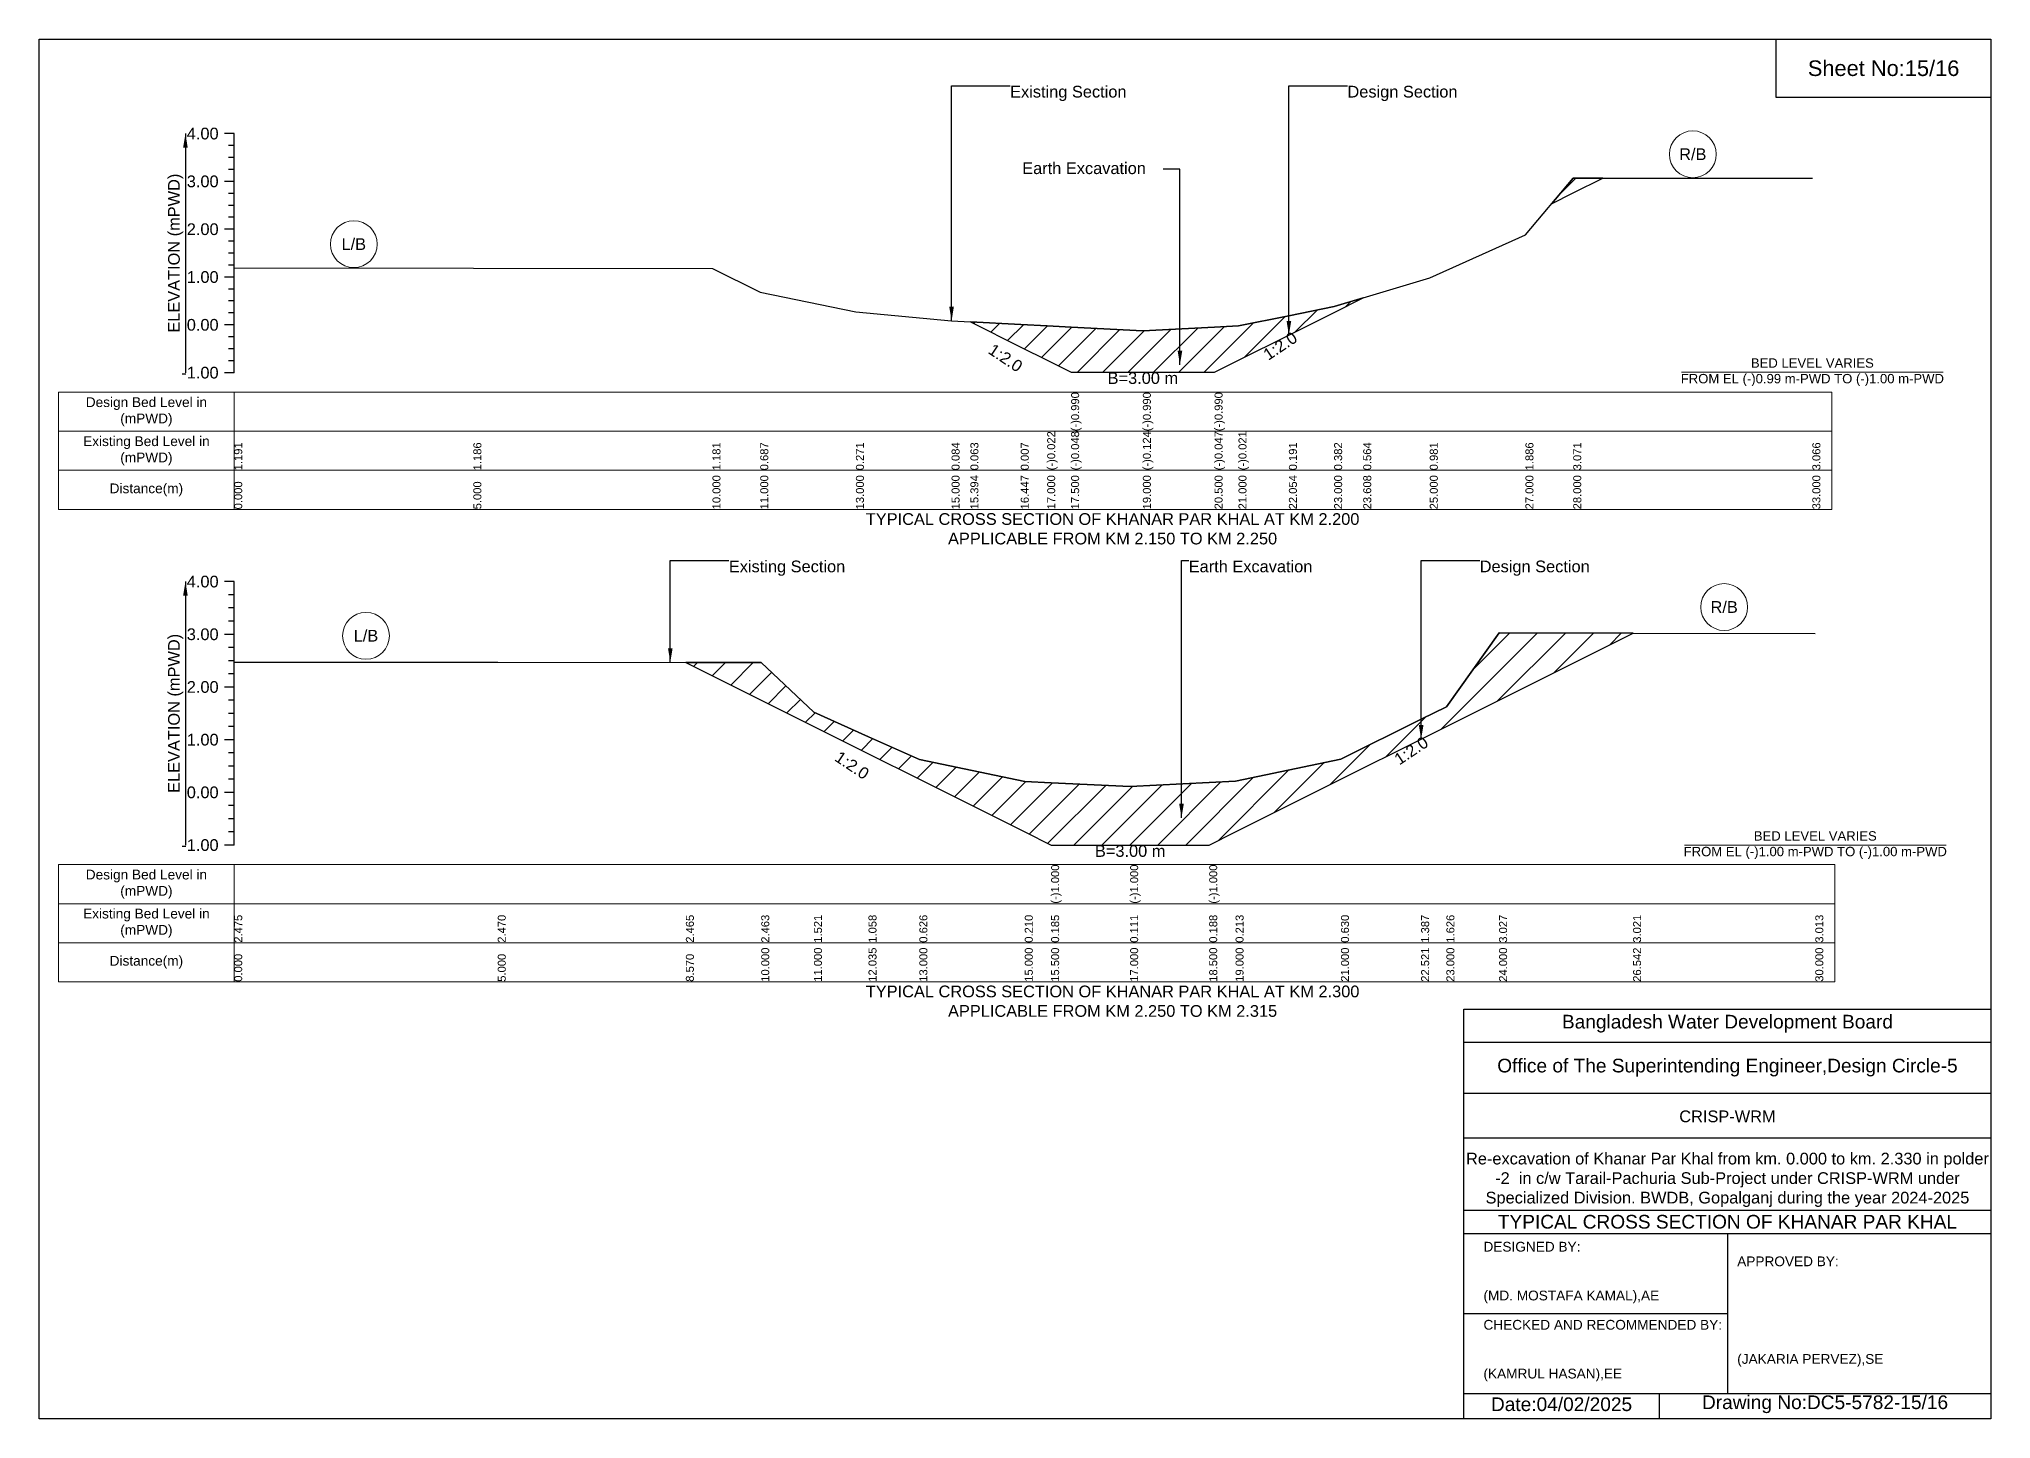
# Model space of a CAD drawing. Header units: inches. Extents: x 91000 to 268000, y -5656 to 7228.
# Drawn here: x 240000 to 248000, y -5656 to 0 of the extents above; entities that cross this region are included whole.
import ezdxf

# ---------------------------------------------------------------- set-up
doc = ezdxf.new("R2010")
doc.units = ezdxf.units.IN
doc.header["$LTSCALE"] = 7
doc.header["$MEASUREMENT"] = 0
for name, color, linetype, lineweight in [('Cross section Data Border', 7, 'Continuous', 9), ('Cross Section Labels', 7, 'Continuous', 9), ('Existing_Bed_Level for Xsection', 7, 'Continuous', 25)]:
    doc.layers.add(name, color=color, linetype=linetype, lineweight=lineweight)
doc.styles.get("Standard").update_dxf_attribs({"font": 'arial.ttf'})
doc.dimstyles.get("Standard").update_dxf_attribs({"dimtxt": 0.18, "dimasz": 0.18, "dimexe": 0.18, "dimexo": 0.0625, "dimgap": 0.09, "dimtad": 0, "dimtih": 1, "dimtoh": 1, "dimdec": 4, "dimzin": 0, "dimdsep": 46, "dimtxsty": 'Standard', "dimcen": 0.09, "dimadec": 0, "dimazin": 0, "dimtfac": 1, "dimtdec": 4, "dimtofl": 0, "dimtmove": 0, "dimatfit": 3, "dimfxl": 1, "dimtolj": 1, "dimtzin": 0, "dimarcsym": 0})

msp = doc.modelspace()

# ---------------------------------------------------------------- hatches: boundary and pattern name
at = {"layer": 'Existing_Bed_Level for Xsection'}
h = msp.add_hatch(dxfattribs=at)
h.set_pattern_fill('ANSI31', color=256, scale=588, style=0)
h.paths.add_polyline_path([(246199, -675.2), (246288, -630.7), (246409.7, -569.9), (246288, -569.8)])
h = msp.add_hatch(dxfattribs=at)
h.set_pattern_fill('ANSI31', color=256, scale=588, style=0)
h.paths.add_polyline_path([(243817.2, -1159.3), (244023.6, -1262.5), (244132, -1316.7), (244230, -1365.7), (244524, -1365.7), (244818, -1365.7), (244916, -1316.7), (245122.6, -1213.4), (245308, -1120.7), (245427.3, -1061.1), (245308, -1096.8), (245122.6, -1134.2), (244916, -1175.8), (244818, -1180.9), (244524, -1196), (244230, -1181), (244132, -1176), (244023.6, -1170.3)])
h = msp.add_hatch(dxfattribs=at)
h.set_pattern_fill('ANSI31', color=256, scale=648, style=0)
h.paths.add_polyline_path([(242651.1, -2555.5), (242960, -2710), (243176, -2818), (243399.6, -2929.8), (243608, -3034), (244040, -3250), (244148, -3304), (244472, -3304), (244796, -3304), (244904, -3250), (245336, -3034), (245664.6, -2869.7), (245768, -2818), (245984, -2710), (246533.1, -2435.4), (245984, -2434.1), (245768, -2736.8), (245664.6, -2788.3), (245336, -2951.9), (244904, -3042), (244796, -3047.5), (244472, -3064), (244148, -3048), (244040, -3042.6), (243608, -2952.8), (243399.6, -2859.5), (243176, -2759.4), (242960, -2556)])

# ---------------------------------------------------------------- linework, layer by layer
for points in [[(240000, 0), (248000, 0), (248000, -5656), (240000, -5656)], [(247120, 0), (248000, 0), (248000, -240), (247120, -240)]]:
    msp.add_lwpolyline(points, close=True)
for points in [[(245840, -5656), (245840, -3976), (248000, -3976)], [(245840, -4112), (248000, -4112)], [(245840, -4320), (248000, -4320)], [(245840, -4504), (248000, -4504)], [(245840, -4800), (248000, -4800)], [(245840, -4896), (248000, -4896)], [(246920, -4896), (246920, -5552)], [(245840, -5224), (246920, -5224)], [(245840, -5552), (248000, -5552)], [(246640, -5552), (246640, -5656)]]:
    msp.add_lwpolyline(points)
at = {"layer": 'Cross section Data Border'}
for points in [[(240080, -1447.7), (247348, -1447.7), (247348, -1927.7), (240080, -1927.7)], [(240080, -3384), (247360, -3384), (247360, -3864), (240080, -3864)]]:
    msp.add_lwpolyline(points, close=True, dxfattribs=at)
for points in [[(240800, -1447.7), (240800, -1927.7)], [(240080, -1607.7), (247348, -1607.7)], [(240080, -1767.7), (247348, -1767.7)], [(240800, -3384), (240800, -3864)], [(240080, -3544), (247360, -3544)], [(240080, -3704), (247360, -3704)]]:
    msp.add_lwpolyline(points, dxfattribs=at)
at = {"layer": 'Cross Section Labels'}
for points in [[(246732.2, -1365.7), (247803.8, -1365.7)], [(246744.2, -3304), (247815.8, -3304)]]:
    msp.add_lwpolyline(points, dxfattribs=at)
for centre in [(246778, -472.3), (241290, -840.8), (246906.6, -2328.3), (241340, -2445.9)]:
    msp.add_circle(centre, 96, dxfattribs=at)
at = {"layer": 'Existing_Bed_Level for Xsection'}
for points in [[(240800, -387.7), (240760, -387.7)], [(240800, -1367.7), (240800, -1171.7), (240800, -975.7), (240800, -779.7), (240800, -583.7), (240800, -387.7)], [(240800, -436.7), (240776, -436.7)], [(240800, -485.7), (240776, -485.7)], [(240800, -534.7), (240776, -534.7)], [(240800, -583.7), (240760, -583.7)], [(240800, -632.7), (240776, -632.7)], [(240800, -938.3), (241780, -939.2), (242760, -940.2), (242956, -1037), (243348, -1118.6), (243740, -1155.2), (243817.2, -1159.3), (244023.6, -1170.3), (244132, -1176), (244230, -1181), (244230, -1181), (244524, -1196), (244524, -1196), (244818, -1180.9), (244818, -1180.9), (244916, -1175.8), (245122.6, -1134.2), (245308, -1096.8), (245427.3, -1061.1), (245700, -979.4), (246092, -802), (246288, -569.8), (247268, -570.8)], [(240800, -681.7), (240776, -681.7)], [(240800, -779.7), (240760, -779.7)], [(240800, -730.7), (240776, -730.7)], [(240800, -828.7), (240776, -828.7)], [(240800, -877.7), (240776, -877.7)], [(240800, -926.7), (240776, -926.7)], [(240800, -975.7), (240760, -975.7)], [(240800, -1024.7), (240776, -1024.7)], [(240800, -1073.7), (240776, -1073.7)], [(240800, -1171.7), (240760, -1171.7)], [(240800, -1122.7), (240776, -1122.7)], [(240800, -1220.7), (240776, -1220.7)], [(240800, -1269.7), (240776, -1269.7)], [(240800, -1318.7), (240776, -1318.7)], [(240800, -1367.7), (240760, -1367.7)], [(240800, -2224), (240760, -2224)], [(240800, -3304), (240800, -3088), (240800, -2872), (240800, -2656), (240800, -2440), (240800, -2224)], [(240800, -2278), (240776, -2278)], [(240800, -2332), (240776, -2332)], [(240800, -2386), (240776, -2386)], [(240800, -2440), (240760, -2440)], [(240800, -2553.4), (241880, -2554.5), (242651.1, -2555.5), (242960, -2556), (243176, -2759.4), (243399.6, -2859.5), (243608, -2952.8), (244040, -3042.6), (244148, -3048), (244148, -3048), (244472, -3064), (244472, -3064), (244796, -3047.5), (244796, -3047.5), (244904, -3042), (245336, -2951.9), (245664.6, -2788.3), (245768, -2736.8), (245984, -2434.1), (246533.1, -2435.4), (247280, -2437.2)], [(240800, -2494), (240776, -2494)], [(240800, -2548), (240776, -2548)], [(240800, -2602), (240776, -2602)], [(240800, -2656), (240760, -2656)], [(240800, -2710), (240776, -2710)], [(240800, -2764), (240776, -2764)], [(240800, -2872), (240760, -2872)], [(240800, -2818), (240776, -2818)], [(240800, -2926), (240776, -2926)], [(240800, -2980), (240776, -2980)], [(240800, -3034), (240776, -3034)], [(240800, -3088), (240760, -3088)], [(240800, -3142), (240776, -3142)], [(240800, -3196), (240776, -3196)], [(240800, -3250), (240776, -3250)], [(240800, -3304), (240760, -3304)]]:
    msp.add_lwpolyline(points, dxfattribs=at)
for points in [[(246199, -675.2), (246288, -630.7), (246409.7, -569.9), (246288, -569.8)], [(243817.2, -1159.3), (244023.6, -1262.5), (244132, -1316.7), (244230, -1365.7), (244230, -1365.7), (244524, -1365.7), (244524, -1365.7), (244818, -1365.7), (244818, -1365.7), (244916, -1316.7), (245122.6, -1213.4), (245308, -1120.7), (245427.3, -1061.1), (245427.3, -1061.1), (245427.3, -1061.1), (245308, -1096.8), (245122.6, -1134.2), (244916, -1175.8), (244818, -1180.9), (244818, -1180.9), (244524, -1196), (244524, -1196), (244230, -1181), (244230, -1181), (244132, -1176), (244023.6, -1170.3)], [(242651.1, -2555.5), (242960, -2710), (243176, -2818), (243399.6, -2929.8), (243608, -3034), (244040, -3250), (244148, -3304), (244148, -3304), (244472, -3304), (244472, -3304), (244796, -3304), (244796, -3304), (244904, -3250), (245336, -3034), (245664.6, -2869.7), (245768, -2818), (245984, -2710), (246533.1, -2435.4), (245984, -2434.1), (245768, -2736.8), (245664.6, -2788.3), (245336, -2951.9), (244904, -3042), (244796, -3047.5), (244796, -3047.5), (244472, -3064), (244472, -3064), (244148, -3048), (244148, -3048), (244040, -3042.6), (243608, -2952.8), (243399.6, -2859.5), (243176, -2759.4), (242960, -2556)]]:
    msp.add_lwpolyline(points, close=True, dxfattribs=at)

# ---------------------------------------------------------------- texts
at = {"attachment_point": 5}
for s, insert, char_height in [('Sheet No:15/16', (247560, -120), 64), ('Bangladesh Water Development Board', (246920, -4036), 56), ('Office of The Superintending Engineer,Design Circle-5', (246920, -4216), 56)]:
    msp.add_mtext(s, dxfattribs=dict(at, insert=insert, char_height=char_height))
for s, insert, char_height, width, attachment_point in [('CRISP-WRM', (246920, -4416), 48, 2240, 5), ('Re-excavation of Khanar Par Khal from km. 0.000 to km. 2.330 in polder -2  in c/w Tarail-Pachuria Sub-Project under CRISP-WRM under Specialized Division. BWDB, Gopalganj during the year 2024-2025', (246920, -4676), 48, 2160, 5), ('TYPICAL CROSS SECTION OF KHANAR PAR KHAL', (246920, -4848), 56, 2240, 5), ('DESIGNED BY:^J^J^J(MD. MOSTAFA KAMAL),AE', (245920, -5056), 40, 1120, 4), ('APPROVED BY:^J^J^J^J^J^J(JAKARIA PERVEZ),SE', (246960, -5216), 40, 1120, 4), ('CHECKED AND RECOMMENDED BY:^J^J^J(KAMRUL HASAN),EE', (245920, -5376), 40, 1120, 4), ('Date:04/02/2025', (246240, -5596), 56, 1120, 5), ('Drawing No:DC5-5782-15/16', (247320, -5596), 56, 1760, 5)]:
    msp.add_mtext(s, dxfattribs=dict(insert=insert, char_height=char_height, width=width, attachment_point=attachment_point))
at = {"layer": 'Cross section Data Border', "char_height": 40, "width": 640, "attachment_point": 5}
for s, insert in [('Design Bed Level in (mPWD)', (240440, -1527.7)), ('Existing Bed Level in (mPWD)', (240440, -1687.7)), ('Distance(m)', (240440, -1847.7)), ('Design Bed Level in (mPWD)', (240440, -3464)), ('Existing Bed Level in (mPWD)', (240440, -3624)), ('Distance(m)', (240440, -3784))]:
    msp.add_mtext(s, dxfattribs=dict(at, insert=insert))
at = {"layer": 'Cross Section Labels'}
for s, insert, char_height, attachment_point in [('Existing Section', (243980, -191.7), 48, 1), ('Design Section', (245362.6, -191.7), 48, 1), ('R/B', (246778, -472.3), 48, 5), ('Earth Excavation', (244029.6, -505.5), 48, 1), ('L/B', (241290, -840.8), 48, 5), ('BED LEVEL VARIES ^JFROM EL (-)0.99 m-PWD TO (-)1.00 m-PWD', (247268, -1365.7), 38.4, 5), ('B=3.00 m', (244524, -1365.7), 48, 2), ('TYPICAL CROSS SECTION OF KHANAR PAR KHAL AT KM 2.200^JAPPLICABLE FROM KM 2.150 TO KM 2.250', (244400, -2007.7), 48, 5), ('Existing Section', (242827.2, -2137.6), 48, 1), ('Earth Excavation', (244712, -2137.6), 48, 1), ('Design Section', (245904.6, -2137.6), 48, 1), ('R/B', (246906.6, -2328.3), 48, 5), ('L/B', (241340, -2445.9), 48, 5), ('BED LEVEL VARIES ^JFROM EL (-)1.00 m-PWD TO (-)1.00 m-PWD', (247280, -3304), 38.4, 5), ('B=3.00 m', (244472, -3304), 48, 2), ('TYPICAL CROSS SECTION OF KHANAR PAR KHAL AT KM 2.300^JAPPLICABLE FROM KM 2.250 TO KM 2.315', (244400, -3944), 48, 5)]:
    msp.add_mtext(s, dxfattribs=dict(at, insert=insert, char_height=char_height, attachment_point=attachment_point))
at = {"layer": 'Cross Section Labels', "char_height": 48, "attachment_point": 2}
for insert, rotation in [((243974.6, -1287), 326.30993), ((245073.6, -1237.9), 33.69007), ((245610.6, -2896.7), 33.69007), ((243345.6, -2956.8), 326.30993)]:
    msp.add_mtext('1:2.0', dxfattribs=dict(at, insert=insert, rotation=rotation))
at = {"layer": 'Existing_Bed_Level for Xsection', "char_height": 48, "attachment_point": 6}
for s, insert in [('4.00', (240736, -387.7)), ('3.00', (240736, -583.7)), ('2.00', (240736, -779.7)), ('1.00', (240736, -975.7)), ('0.00', (240736, -1171.7)), ('-1.00', (240736, -1367.7)), ('4.00', (240736, -2224)), ('3.00', (240736, -2440)), ('2.00', (240736, -2656)), ('1.00', (240736, -2872)), ('0.00', (240736, -3088)), ('-1.00', (240736, -3304))]:
    msp.add_mtext(s, dxfattribs=dict(at, insert=insert))
at = {"layer": 'Existing_Bed_Level for Xsection', "rotation": 90}
for s, insert, char_height, attachment_point in [('ELEVATION (mPWD)', (240560, -877.7), 48, 5), ('(-)0.990', (244230, -1607.7), 32.8, 1), ('(-)0.990', (244524, -1607.7), 32.8, 1), ('(-)0.990', (244818, -1607.7), 32.8, 1), ('1.191', (240800, -1767.7), 32.8, 1), ('1.186', (241780, -1767.7), 32.8, 1), ('1.181', (242760, -1767.7), 32.8, 1), ('0.687', (242956, -1767.7), 32.8, 1), ('0.271', (243348, -1767.7), 32.8, 1), ('0.084', (243740, -1767.7), 32.8, 1), ('0.063', (243817.2, -1767.7), 32.8, 1), ('0.007', (244023.6, -1767.7), 32.8, 1), ('(-)0.022', (244132, -1767.7), 32.8, 1), ('(-)0.048', (244230, -1767.7), 32.8, 1), ('(-)0.124', (244524, -1767.7), 32.8, 1), ('(-)0.047', (244818, -1767.7), 32.8, 1), ('(-)0.021', (244916, -1767.7), 32.8, 1), ('0.191', (245122.6, -1767.7), 32.8, 1), ('0.382', (245308, -1767.7), 32.8, 1), ('0.564', (245427.3, -1767.7), 32.8, 1), ('0.981', (245700, -1767.7), 32.8, 1), ('1.886', (246092, -1767.7), 32.8, 1), ('3.071', (246288, -1767.7), 32.8, 1), ('3.066', (247268, -1767.7), 32.8, 1), ('0.000', (240800, -1927.7), 32.8, 1), ('5.000', (241780, -1927.7), 32.8, 1), ('10.000', (242760, -1927.7), 32.8, 1), ('11.000', (242956, -1927.7), 32.8, 1), ('13.000', (243348, -1927.7), 32.8, 1), ('15.000', (243740, -1927.7), 32.8, 1), ('15.394', (243817.2, -1927.7), 32.8, 1), ('16.447', (244023.6, -1927.7), 32.8, 1), ('17.000', (244132, -1927.7), 32.8, 1), ('17.500', (244230, -1927.7), 32.8, 1), ('19.000', (244524, -1927.7), 32.8, 1), ('20.500', (244818, -1927.7), 32.8, 1), ('21.000', (244916, -1927.7), 32.8, 1), ('22.054', (245122.6, -1927.7), 32.8, 1), ('23.000', (245308, -1927.7), 32.8, 1), ('23.608', (245427.3, -1927.7), 32.8, 1), ('25.000', (245700, -1927.7), 32.8, 1), ('27.000', (246092, -1927.7), 32.8, 1), ('28.000', (246288, -1927.7), 32.8, 1), ('33.000', (247268, -1927.7), 32.8, 1), ('ELEVATION (mPWD)', (240560, -2764), 48, 5), ('(-)1.000', (244148, -3544), 32.8, 1), ('(-)1.000', (244472, -3544), 32.8, 1), ('(-)1.000', (244796, -3544), 32.8, 1), ('2.475', (240800, -3704), 32.8, 1), ('2.470', (241880, -3704), 32.8, 1), ('2.465', (242651.1, -3704), 32.8, 1), ('2.463', (242960, -3704), 32.8, 1), ('1.521', (243176, -3704), 32.8, 1), ('1.058', (243399.6, -3704), 32.8, 1), ('0.626', (243608, -3704), 32.8, 1), ('0.210', (244040, -3704), 32.8, 1), ('0.185', (244148, -3704), 32.8, 1), ('0.111', (244472, -3704), 32.8, 1), ('0.188', (244796, -3704), 32.8, 1), ('0.213', (244904, -3704), 32.8, 1), ('0.630', (245336, -3704), 32.8, 1), ('1.387', (245664.6, -3704), 32.8, 1), ('1.626', (245768, -3704), 32.8, 1), ('3.027', (245984, -3704), 32.8, 1), ('3.021', (246533.1, -3704), 32.8, 1), ('3.013', (247280, -3704), 32.8, 1), ('0.000', (240800, -3864), 32.8, 1), ('5.000', (241880, -3864), 32.8, 1), ('8.570', (242651.1, -3864), 32.8, 1), ('10.000', (242960, -3864), 32.8, 1), ('11.000', (243176, -3864), 32.8, 1), ('12.035', (243399.6, -3864), 32.8, 1), ('13.000', (243608, -3864), 32.8, 1), ('15.000', (244040, -3864), 32.8, 1), ('15.500', (244148, -3864), 32.8, 1), ('17.000', (244472, -3864), 32.8, 1), ('18.500', (244796, -3864), 32.8, 1), ('19.000', (244904, -3864), 32.8, 1), ('21.000', (245336, -3864), 32.8, 1), ('22.521', (245664.6, -3864), 32.8, 1), ('23.000', (245768, -3864), 32.8, 1), ('24.000', (245984, -3864), 32.8, 1), ('26.542', (246533.1, -3864), 32.8, 1), ('30.000', (247280, -3864), 32.8, 1)]:
    msp.add_mtext(s, dxfattribs=dict(at, insert=insert, char_height=char_height, attachment_point=attachment_point))

# ---------------------------------------------------------------- leaders
at = {"layer": 'Cross Section Labels', "annotation_type": 0, "has_hookline": 1}
for points, hookline_direction, text_width in [([(243740, -1155.2), (243740, -191.7), (243979.9, -191.7)], 0, 467.2), ([(245122.6, -1213.4), (245122.6, -191.7), (245362.5, -191.7)], 0, 441.2), ([(244676, -1335.3), (244676, -533.2), (244606.7, -533.2)], 1, 497), ([(242587.2, -2554.5), (242587.2, -2137.6), (242827.1, -2137.6)], 0, 467.2), ([(244682.4, -3191.7), (244682.4, -2137.6), (244711.9, -2137.6)], 0, 497), ([(245664.6, -2869.7), (245664.6, -2137.6), (245904.5, -2137.6)], 0, 441.2)]:
    msp.add_leader(points, dimstyle='Standard', override={"dimasz": 57.6}, dxfattribs=dict(at, hookline_direction=hookline_direction, text_width=text_width))
at = {"layer": 'Existing_Bed_Level for Xsection'}
for points in [[(240600, -387.7), (240600, -1367.7)], [(240600, -2224), (240600, -3304)]]:
    msp.add_leader(points, dimstyle='Standard', override={"dimasz": 57.6}, dxfattribs=at)

doc.saveas('drawing.dxf')
